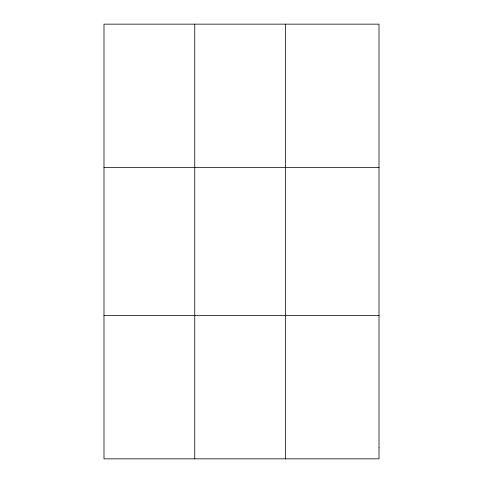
<?xml version="1.0" encoding="UTF-8"?>
<svg xmlns="http://www.w3.org/2000/svg" width="483" height="483" viewBox="0 0 483 483"><rect width="100%" height="100%" fill="white"/><g stroke="black" fill="none" stroke-linecap="round" stroke-linejoin="round"><path stroke-width="0.72" d="M194.746 458.85L194.746 24.15M285.501 458.85L285.501 24.15M103.99 167.601L379.01 167.601M103.99 315.399L379.01 315.399M379.01 447.813L379.01 458.85L103.99 458.85L103.99 24.15L379.01 24.15L379.01 447.813"/></g></svg>
